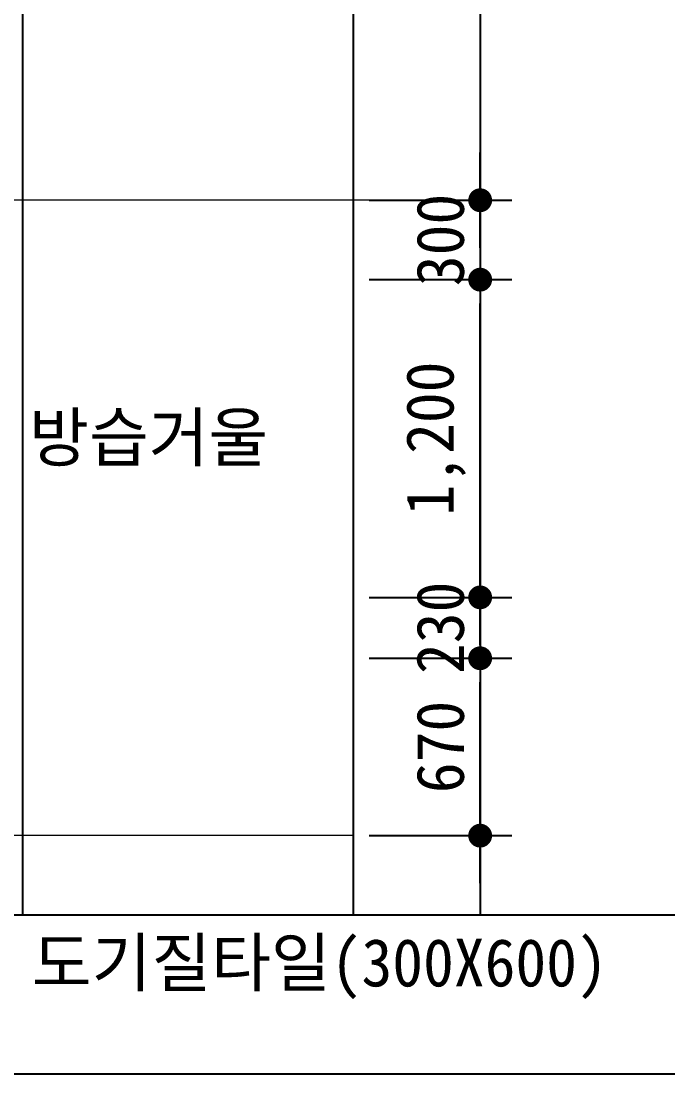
# Model space of a CAD drawing. Header units: millimetres. Extents: x -423835 to -174325, y -1379898 to -1311126.
# Drawn here: x -242587 to -240142, y -1354449 to -1350472 of the extents above; entities that cross this region are included whole.
import ezdxf
from ezdxf.enums import TextEntityAlignment as Align

# ---------------------------------------------------------------- set-up
doc = ezdxf.new("R2010")
doc.units = ezdxf.units.MM
doc.header["$LTSCALE"] = 100
doc.header["$MEASUREMENT"] = 0
doc.header["$PDSIZE"] = -10
doc.layers.get('0').update_dxf_attribs({"linetype": 'CONTINUOUS'})
doc.layers.get('Defpoints').update_dxf_attribs({"color": 153, "linetype": 'CONTINUOUS'})
for name, color, linetype in [('A-DIMS', 7, 'CONTINUOUS'), ('AA-AXIS-LINE-1', 1, 'CONTINUOUS'), ('AA-TEX-3', 3, 'CONTINUOUS')]:
    doc.layers.add(name, color=color, linetype=linetype)
doc.layers.add('A-MKXS-TEXT1', color=3, linetype='CONTINUOUS', lineweight=25)
doc.layers.add('A-XXXX-FIN2', color=6, linetype='CONTINUOUS', lineweight=20)
doc.layers.add('A-XXXX-NPLT', color=144, linetype='CONTINUOUS', lineweight=0, plot=False)
doc.styles.add('HY울릉도L', font='')
doc.styles.add('돋움체', font='')
doc.styles.get('HY울릉도L').set_extended_font_data('HYwulM')
doc.styles.get('돋움체').set_extended_font_data('DotumChe')
doc.dimstyles.new('CDIM', dxfattribs={"dimtxt": 3, "dimasz": 1.5, "dimexe": 2, "dimexo": 1, "dimgap": 1, "dimtad": 1, "dimdec": 0, "dimrnd": 0.5, "dimzin": 0, "dimdsep": 32, "dimlunit": 6, "dimtxsty": 'HY울릉도L', "dimblk1": '_CIDOT', "dimblk2": '_CIDOT', "dimsah": 1, "dimcen": 5.5, "dimclrd": 2, "dimclre": 2, "dimclrt": 7, "dimadec": 0, "dimazin": 0, "dimtfac": 1, "dimtdec": 0, "dimtix": 1, "dimtmove": 2, "dimatfit": 1, "dimldrblk": '_CIDOT', "dimfxl": 1, "dimtolj": 1, "dimtzin": 0, "dimlwd": -1, "dimarcsym": 0})

# ---------------------------------------------------------------- blocks, each defined once
blk = doc.blocks.new('_CIDOT')
at = {"color": 0, "linetype": 'ByBlock'}
blk.add_line((2, 0), (-1, 0), dxfattribs=at)
at = {"color": 0, "linetype": 'ByBlock', "const_width": 0.5}
blk.add_lwpolyline([(-0.25, 0, 1), (0.25, 0, 1)], format="xyb", close=True, dxfattribs=at)
blk = doc.blocks.new('*D708')
at = {"layer": 'A-DIMS', "lineweight": -2, "transparency": 16777216}
for p, q in [((-241271.7, -1352879.1), (-240731.7, -1352879.1)), ((-241271.7, -1353549.1), (-240731.7, -1353549.1))]:
    blk.add_line(p, q, dxfattribs=at)
at = {"layer": 'A-DIMS', "transparency": 16777216}
blk.add_line((-240851.7, -1353459.1), (-240851.7, -1352969.1), dxfattribs=at)
at = {"layer": 'Defpoints', "color": 0, "transparency": 16777216}
for p in [(-241331.7, -1352879.1), (-240851.7, -1352879.1), (-241331.7, -1353549.1)]:
    blk.add_point(p, dxfattribs=at)
at = {"layer": 'A-DIMS', "transparency": 16777216, "xscale": 90, "yscale": 90, "zscale": 90}
for p, rotation in [((-240851.7, -1352879.1), 90), ((-240851.7, -1353549.1), 270)]:
    blk.add_blockref('_CIDOT', p, dxfattribs=dict(at, rotation=rotation))
at = {"layer": 'A-DIMS', "color": 3, "transparency": 16777216, "insert": (-241001.8, -1353214.1), "char_height": 180, "attachment_point": 5, "rotation": 90, "style": '돋움체'}
blk.add_mtext('\\A1;670', dxfattribs=at)
blk = doc.blocks.new('*D709')
at = {"layer": 'A-DIMS', "lineweight": -2, "transparency": 16777216}
for p, q in [((-241271.7, -1351449.1), (-240731.7, -1351449.1)), ((-241271.7, -1352649.1), (-240731.7, -1352649.1))]:
    blk.add_line(p, q, dxfattribs=at)
at = {"layer": 'A-DIMS', "transparency": 16777216}
blk.add_line((-240851.7, -1352559.1), (-240851.7, -1351539.1), dxfattribs=at)
at = {"layer": 'Defpoints', "color": 0, "transparency": 16777216}
for p in [(-241331.7, -1351449.1), (-240851.7, -1351449.1), (-241331.7, -1352649.1)]:
    blk.add_point(p, dxfattribs=at)
at = {"layer": 'A-DIMS', "transparency": 16777216, "xscale": 90, "yscale": 90, "zscale": 90}
for p, rotation in [((-240851.7, -1351449.1), 90), ((-240851.7, -1352649.1), 270)]:
    blk.add_blockref('_CIDOT', p, dxfattribs=dict(at, rotation=rotation))
at = {"layer": 'A-DIMS', "color": 3, "transparency": 16777216, "insert": (-241018.8, -1352049.1), "char_height": 180, "attachment_point": 5, "rotation": 90, "style": '돋움체'}
blk.add_mtext('\\A1;1,200', dxfattribs=at)
blk = doc.blocks.new('*D779')
at = {"layer": 'A-DIMS', "transparency": 16777216}
for p, q in [((-240851.7, -1352559.1), (-240851.7, -1352469.1)), ((-240851.7, -1352649.1), (-240851.7, -1352879.1)), ((-240851.7, -1352969.1), (-240851.7, -1353059.1))]:
    blk.add_line(p, q, dxfattribs=at)
at = {"layer": 'A-DIMS', "lineweight": -2, "transparency": 16777216}
for p, q in [((-241271.7, -1352649.1), (-240731.7, -1352649.1)), ((-241271.7, -1352879.1), (-240731.7, -1352879.1))]:
    blk.add_line(p, q, dxfattribs=at)
at = {"layer": 'Defpoints', "color": 0, "transparency": 16777216}
for p in [(-241331.7, -1352649.1), (-241331.7, -1352879.1), (-240851.7, -1352879.1)]:
    blk.add_point(p, dxfattribs=at)
at = {"layer": 'A-DIMS', "transparency": 16777216, "xscale": 90, "yscale": 90, "zscale": 90}
for p, rotation in [((-240851.7, -1352649.1), 270), ((-240851.7, -1352879.1), 90)]:
    blk.add_blockref('_CIDOT', p, dxfattribs=dict(at, rotation=rotation))
at = {"layer": 'A-DIMS', "color": 3, "transparency": 16777216, "insert": (-241001.8, -1352764.1), "char_height": 180, "attachment_point": 5, "rotation": 90, "style": '돋움체'}
blk.add_mtext('\\A1;230', dxfattribs=at)
blk = doc.blocks.new('*D780')
at = {"layer": 'A-DIMS', "transparency": 16777216}
for p, q in [((-240851.7, -1351059.1), (-240851.7, -1350969.1)), ((-240851.7, -1351149.1), (-240851.7, -1351449.1)), ((-240851.7, -1351539.1), (-240851.7, -1351629.1))]:
    blk.add_line(p, q, dxfattribs=at)
at = {"layer": 'A-DIMS', "lineweight": -2, "transparency": 16777216}
for p, q in [((-241271.7, -1351149.1), (-240731.7, -1351149.1)), ((-241271.7, -1351449.1), (-240731.7, -1351449.1))]:
    blk.add_line(p, q, dxfattribs=at)
at = {"layer": 'Defpoints', "color": 0, "transparency": 16777216}
for p in [(-241331.7, -1351149.1), (-241331.7, -1351449.1), (-240851.7, -1351449.1)]:
    blk.add_point(p, dxfattribs=at)
at = {"layer": 'A-DIMS', "transparency": 16777216, "xscale": 90, "yscale": 90, "zscale": 90}
for p, rotation in [((-240851.7, -1351149.1), 270), ((-240851.7, -1351449.1), 90)]:
    blk.add_blockref('_CIDOT', p, dxfattribs=dict(at, rotation=rotation))
at = {"layer": 'A-DIMS', "color": 3, "transparency": 16777216, "insert": (-241001.8, -1351299.1), "char_height": 180, "attachment_point": 5, "rotation": 90, "style": '돋움체'}
blk.add_mtext('\\A1;300', dxfattribs=at)

msp = doc.modelspace()

# ---------------------------------------------------------------- linework, layer by layer
at = {"color": 3, "ltscale": 2}
msp.add_line((-254592.9, -1354449.1), (-228550.4, -1354449.1), dxfattribs=at)
at = {"layer": 'A-XXXX-FIN2'}
msp.add_line((-241331.7, -1353549.1), (-252081.7, -1353549.1), dxfattribs=at)
at = {"layer": 'A-XXXX-NPLT'}
msp.add_line((-241161.7, -1351149.1), (-253011.7, -1351149.1), dxfattribs=at)
at = {"layer": 'AA-AXIS-LINE-1'}
msp.add_line((-242581.7, -1350271.3), (-242581.7, -1353849.1), dxfattribs=at)
at = {"layer": 'Defpoints'}
for p, q in [((-241331.7, -1348831.3), (-241331.7, -1353849.1)), ((-240851.7, -1348831.3), (-240851.7, -1353849.1)), ((-229030.4, -1353849.1), (-254592.9, -1353849.1))]:
    msp.add_line(p, q, dxfattribs=at)

# ---------------------------------------------------------------- texts
at = {"layer": 'A-MKXS-TEXT1', "style": '돋움체'}
msp.add_text('THK7 도기질타일(300X600)', height=180, dxfattribs=at).set_placement((-243127.5, -1354028.5), align=Align.MIDDLE_LEFT)
at = {"layer": 'AA-TEX-3', "style": '돋움체'}
msp.add_text('방습거울', height=180, dxfattribs=at).set_placement((-242556.2, -1352044.8), align=Align.MIDDLE_LEFT)

# ---------------------------------------------------------------- dimensions: what is measured, and where the dimension line sits
at = {"layer": 'A-DIMS'}
for base, p1, p2, angle, picture, middle in [((-240851.7, -1351449.1), (-241331.7, -1351149.1), (-241331.7, -1351449.1), 270, '*D780', (-241001.8, -1351299.1)), ((-240851.7, -1351449.1), (-241331.7, -1352649.1), (-241331.7, -1351449.1), 90, '*D709', (-241018.8, -1352049.1)), ((-240851.7, -1352879.1), (-241331.7, -1352649.1), (-241331.7, -1352879.1), 270, '*D779', (-241001.8, -1352764.1)), ((-240851.7, -1352879.1), (-241331.7, -1353549.1), (-241331.7, -1352879.1), 90, '*D708', (-241001.8, -1353214.1))]:
    dim = msp.add_linear_dim(base=base, p1=p1, p2=p2, angle=angle, dimstyle='CDIM', override={"dimscale": 60, "dimtxsty": '돋움체', "dimclrd": 256, "dimclre": 256, "dimclrt": 3}, dxfattribs=at)
    dim.commit()
    dim.dimension.update_dxf_attribs({"geometry": picture, "text_midpoint": middle})

doc.saveas('drawing.dxf')
